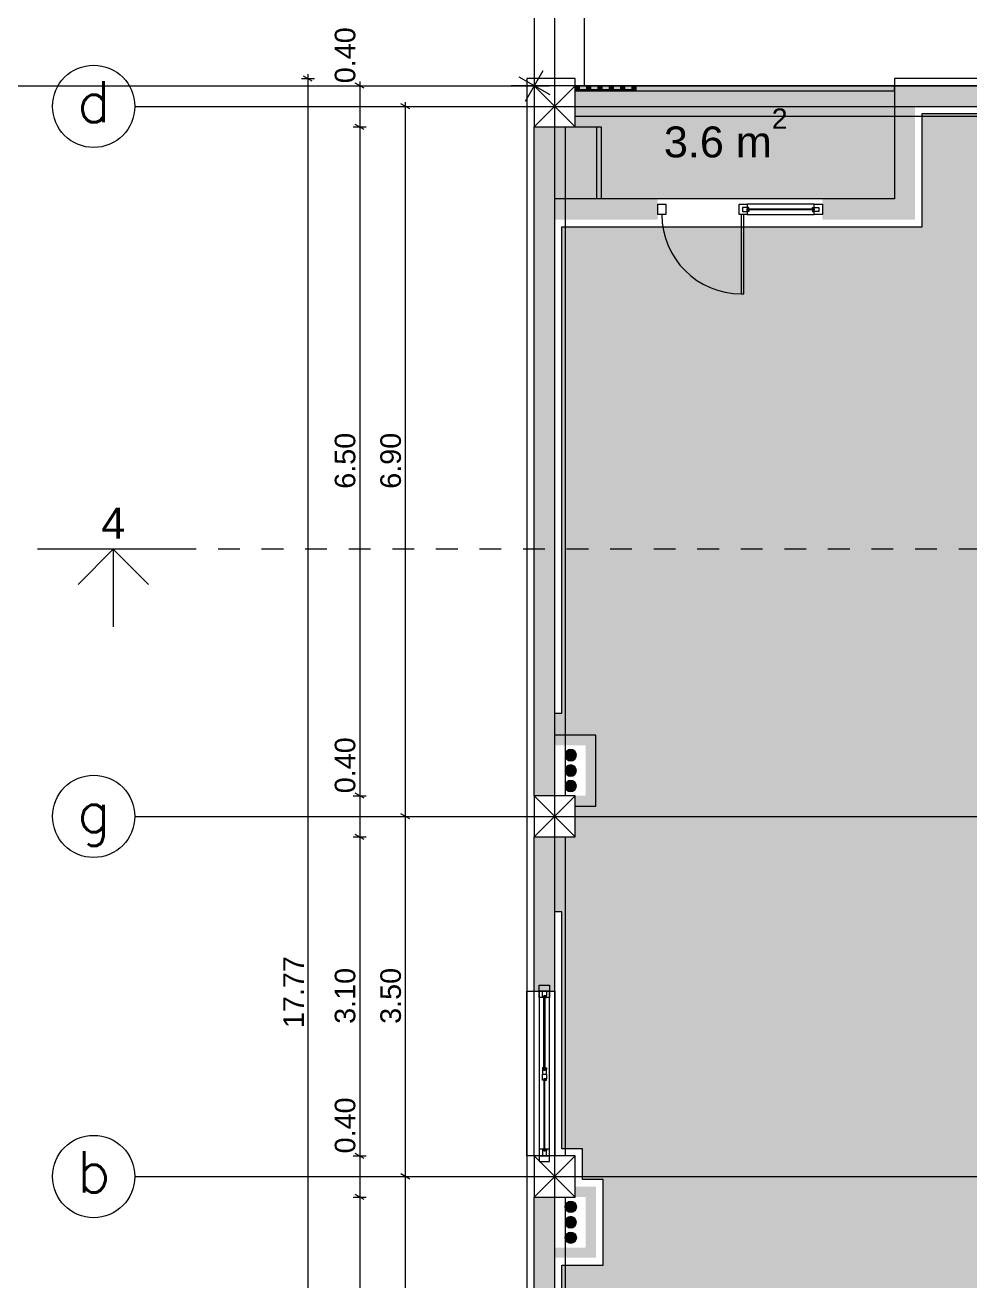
# Model space of a CAD drawing. Header units: millimetres. Extents: x 476244520 to 476657119, y 4620824743 to 4621446928.
# Drawn here: x 476385208 to 476394388, y 4621073042 to 4621085246 of the extents above; entities that cross this region are included whole.
import ezdxf

# ---------------------------------------------------------------- set-up
doc = ezdxf.new("R2010")
doc.units = ezdxf.units.MM
doc.header["$MEASUREMENT"] = 0
doc.linetypes.add('Dashed', pattern=[423.333333, 211.666667, -211.666667])
for name, color, linetype, lineweight in [('0_Pen_No__42_Pen_No__250_Pen_No__5', 5, 'Continuous', 0), ('2D Drafting - General_Pen_No__1_Pen_No__7', 7, 'Continuous', 0), ('2D Drafting - General_Pen_No__250_Pen_No__7_Pen_No__250', 7, 'Continuous', 0), ('2D Drafting - General_Pen_No__250_Pen_No__7_Pen_No__7', 7, 'Continuous', 0), ('2D Drafting - General_Pen_No__7_Pen_No__7_Pen_No__7', 7, 'Continuous', 0), ('Annotation - Text_Pen_No__7_Pen_No__5', 5, 'Continuous', 0), ('Doors_Pen_No__7_Pen_No__7_Pen_No__7', 7, 'Continuous', 0), ('G-Anno-Nplt_Pen_No__151', 151, 'Continuous', 0), ('G-Anno-Nplt_Pen_No__255', 255, 'Continuous', 0), ('G-Anno-Nplt_Pen_No__4', 7, 'Continuous', 0), ('G-Anno-Nplt_Pen_No__7', 7, 'Continuous', 0), ('kar-panjara_Pen_No__7_Pen_No__7_Pen_No__7', 7, 'Continuous', 0), ('New_._Pen_No__1', 1, 'Continuous', 0), ('New_2D Drafting - General_Pen_No__250_Pen_No__7_Pen_No__255', 255, 'Continuous', 0), ('New_2D Drafting - General_Pen_No__30_Pen_No__9_Pen_No__9_Pen_No__255', 255, 'Continuous', 0), ('New_2D Drafting - General_Pen_No__30_Pen_No__9_Pen_No__9_Pen_No__7', 7, 'Continuous', 0), ('New_reg_nak_Pen_No__250', 7, 'Continuous', 0), ('New_reg_nak_Pen_No__7', 7, 'Continuous', 0), ('New_shenobebi_Pen_No__1', 1, 'Continuous', 0), ('New_Structural - Bearing_Pen_No__1', 1, 'Continuous', 0), ('shaxtebi da milebi_Pen_No__1_Pen_No__1_Pen_No__1', 1, 'Continuous', 0), ('shaxtebi da milebi_Pen_No__5_Pen_No__5_Pen_No__5', 5, 'Continuous', 0), ('zoma_Pen_No__1', 1, 'Continuous', 0), ('zoma_Pen_No__142', 142, 'Continuous', 0), ('zoma_Pen_No__5_Pen_No__5', 5, 'Continuous', 0)]:
    doc.layers.add(name, color=color, linetype=linetype, lineweight=lineweight)
doc.layers.add('shaxtebi da milebi_Pen_No__5_Pen_No__5_Pen_No__252', color=7, linetype='Continuous', lineweight=0, true_color=0x666666)
doc.layers.add('zoma', color=7, linetype='Continuous')
doc.styles.add('GENERATED_STYLE_1', font='arial.ttf')
doc.styles.add('GENERATED_STYLE_2', font='arial.ttf')
doc.linetypes.add('Break', pattern='A,0,[1,A-4 бѓЎбѓђбѓ®бѓљбѓ\x98 - nikas1.Shx,S=15.679026,R=0,X=0,Y=0],-1975.557214,0', length=1975.557214)
doc.dimstyles.new('GENERATED_STYLE__5', dxfattribs={"dimtxt": 500, "dimasz": 228, "dimexe": 0.18, "dimexo": 3, "dimgap": 0.09, "dimtad": 1, "dimtih": 1, "dimtoh": 1, "dimlfac": 0.001, "dimzin": 0, "dimdsep": 46, "dimtxsty": 'GENERATED_STYLE_2', "dimblk": 'ARROWHEAD_2', "dimblk1": 'ARROWHEAD_2', "dimblk2": 'ARROWHEAD_2', "dimcen": 0.09, "dimclrd": 1, "dimclre": 1, "dimclrt": 1, "dimadec": 0, "dimazin": 0, "dimtfac": 1, "dimtdec": 4, "dimtmove": 2, "dimatfit": 3, "dimfxl": 1, "dimtolj": 1, "dimtzin": 0, "dimarcsym": 0})
doc.dimstyles.new('GENERATED_STYLE__6', dxfattribs={"dimtxt": 500, "dimasz": 228, "dimexe": 0.18, "dimexo": 3, "dimgap": 0.09, "dimtad": 1, "dimlfac": 0.001, "dimzin": 0, "dimdsep": 46, "dimtxsty": 'GENERATED_STYLE_2', "dimblk": 'ARROWHEAD_2', "dimblk1": 'ARROWHEAD_2', "dimblk2": 'ARROWHEAD_2', "dimcen": 0.09, "dimclrd": 1, "dimclre": 1, "dimclrt": 1, "dimadec": 0, "dimazin": 0, "dimtfac": 1, "dimtdec": 4, "dimtmove": 2, "dimatfit": 3, "dimfxl": 1, "dimtolj": 1, "dimtzin": 0, "dimarcsym": 0})
doc.dimstyles.new('GENERATED_STYLE__8', dxfattribs={"dimtxt": 200, "dimasz": 64.421331, "dimexe": 0.18, "dimexo": 3, "dimgap": 0.09, "dimtad": 1, "dimlfac": 0.001, "dimzin": 0, "dimdsep": 46, "dimtxsty": 'GENERATED_STYLE_2', "dimblk": 'ARROWHEAD_2', "dimblk1": 'ARROWHEAD_2', "dimblk2": 'ARROWHEAD_2', "dimcen": 0.09, "dimclrd": 142, "dimclre": 142, "dimclrt": 142, "dimadec": 0, "dimazin": 0, "dimtfac": 1, "dimtdec": 4, "dimtmove": 0, "dimatfit": 3, "dimfxl": 1, "dimtolj": 1, "dimtzin": 0, "dimarcsym": 0})

# ---------------------------------------------------------------- blocks, each defined once
blk = doc.blocks.new('*D286', base_point=(476844527, 4621385791))
at = {"layer": 'zoma_Pen_No__142', "color": 142, "linetype": 'Continuous', "lineweight": 0, "transparency": 16777216}
for p, q in [((476388839, 4621084456), (476388966, 4621084456)), ((476388945, 4621084432), (476388860, 4621084481)), ((476388902, 4621084498), (476388902, 4621084456)), ((476388902, 4621084456), (476388902, 4621077556)), ((476388839, 4621077556), (476388966, 4621077556)), ((476388945, 4621077532), (476388860, 4621077581))]:
    blk.add_line(p, q, dxfattribs=at)
at = {"layer": 'zoma_Pen_No__142', "color": 142, "lineweight": 0, "transparency": 16777216, "insert": (476388862, 4621080740), "char_height": 200, "attachment_point": 7, "rotation": 90, "style": 'GENERATED_STYLE_2'}
blk.add_mtext('\\A1;{\\pql;\\fArial CYR|b0|i0|c204|p34;6.90}', dxfattribs=at)
blk = doc.blocks.new('ARROWHEAD_2')
at = {"color": 0, "linetype": 'Continuous', "lineweight": 0}
for p, q in [((-0.378, -0.655), (0.378, 0.655)), ((0, 0), (-1, 0))]:
    blk.add_line(p, q, dxfattribs=at)
blk = doc.blocks.new('*D287', base_point=(476844527, 4621385791))
at = {"layer": 'zoma_Pen_No__142', "color": 142, "linetype": 'Continuous', "lineweight": 0, "transparency": 16777216}
for p, q in [((476388839, 4621077556), (476388966, 4621077556)), ((476388945, 4621077532), (476388860, 4621077581)), ((476388902, 4621077556), (476388902, 4621074056)), ((476388839, 4621074056), (476388966, 4621074056)), ((476388945, 4621074032), (476388860, 4621074081))]:
    blk.add_line(p, q, dxfattribs=at)
at = {"layer": 'zoma_Pen_No__142', "color": 142, "lineweight": 0, "transparency": 16777216, "insert": (476388862, 4621075540), "char_height": 200, "attachment_point": 7, "rotation": 90, "style": 'GENERATED_STYLE_2'}
blk.add_mtext('\\A1;{\\pql;\\fArial CYR|b0|i0|c204|p34;3.50}', dxfattribs=at)
blk = doc.blocks.new('*D288', base_point=(476844527, 4621385791))
at = {"layer": 'zoma_Pen_No__142', "color": 142, "linetype": 'Continuous', "lineweight": 0, "transparency": 16777216}
for p, q in [((476388839, 4621074056), (476388966, 4621074056)), ((476388945, 4621074032), (476388860, 4621074081)), ((476388902, 4621074056), (476388902, 4621067156)), ((476388839, 4621067156), (476388966, 4621067156)), ((476388860, 4621067181), (476388945, 4621067132)), ((476388902, 4621067156), (476388902, 4621067115))]:
    blk.add_line(p, q, dxfattribs=at)
at = {"layer": 'zoma_Pen_No__142', "color": 142, "lineweight": 0, "transparency": 16777216, "insert": (476388862, 4621070340), "char_height": 200, "attachment_point": 7, "rotation": 90, "style": 'GENERATED_STYLE_2'}
blk.add_mtext('\\A1;{\\pql;\\fArial CYR|b0|i0|c204|p34;6.90}', dxfattribs=at)
blk = doc.blocks.new('*D313', base_point=(476844527, 4621385791))
at = {"layer": 'zoma_Pen_No__142', "color": 142, "linetype": 'Continuous', "lineweight": 0, "transparency": 16777216}
for p, q in [((476388395, 4621084656), (476388522, 4621084656)), ((476388501, 4621084632), (476388416, 4621084681)), ((476388459, 4621084698), (476388459, 4621084656)), ((476388459, 4621084656), (476388459, 4621084256)), ((476388501, 4621084232), (476388416, 4621084281)), ((476388395, 4621084256), (476388522, 4621084256))]:
    blk.add_line(p, q, dxfattribs=at)
at = {"layer": 'zoma_Pen_No__142', "color": 142, "lineweight": 0, "transparency": 16777216, "insert": (476388419, 4621084681), "char_height": 200, "attachment_point": 7, "rotation": 90.0005, "style": 'GENERATED_STYLE_2'}
blk.add_mtext('\\A1;{\\pql;\\fArial CYR|b0|i0|c204|p34;0.40}', dxfattribs=at)
blk = doc.blocks.new('*D314', base_point=(476844527, 4621385791))
at = {"layer": 'zoma_Pen_No__142', "color": 142, "linetype": 'Continuous', "lineweight": 0, "transparency": 16777216}
for p, q in [((476388459, 4621084656), (476388459, 4621084256)), ((476388501, 4621084232), (476388416, 4621084281)), ((476388395, 4621084256), (476388522, 4621084256)), ((476388459, 4621084256), (476388459, 4621077756)), ((476388395, 4621077756), (476388522, 4621077756)), ((476388501, 4621077732), (476388416, 4621077781)), ((476388459, 4621077756), (476388459, 4621077356))]:
    blk.add_line(p, q, dxfattribs=at)
at = {"layer": 'zoma_Pen_No__142', "color": 142, "lineweight": 0, "transparency": 16777216, "char_height": 200, "attachment_point": 7, "rotation": 90.0005, "style": 'GENERATED_STYLE_2'}
for s, insert in [('\\A1;{\\pql;\\fArial CYR|b0|i0|c204|p34;6.50}', (476388419, 4621080740)), ('\\A1;{\\pql;\\fArial CYR|b0|i0|c204|p34;0.40}', (476388419, 4621077781))]:
    blk.add_mtext(s, dxfattribs=dict(at, insert=insert))
blk = doc.blocks.new('*D315', base_point=(476844527, 4621385791))
at = {"layer": 'zoma_Pen_No__142', "color": 142, "linetype": 'Continuous', "lineweight": 0, "transparency": 16777216}
for p, q in [((476388501, 4621077732), (476388416, 4621077781)), ((476388459, 4621077756), (476388459, 4621077356)), ((476388395, 4621077356), (476388522, 4621077356)), ((476388501, 4621077332), (476388416, 4621077381)), ((476388459, 4621077356), (476388459, 4621074256))]:
    blk.add_line(p, q, dxfattribs=at)
blk = doc.blocks.new('*D316', base_point=(476844527, 4621385791))
at = {"layer": 'zoma_Pen_No__142', "color": 142, "linetype": 'Continuous', "lineweight": 0, "transparency": 16777216}
for p, q in [((476388395, 4621077356), (476388522, 4621077356)), ((476388501, 4621077332), (476388416, 4621077381)), ((476388459, 4621077356), (476388459, 4621074256)), ((476388501, 4621074232), (476388416, 4621074281)), ((476388395, 4621074256), (476388522, 4621074256))]:
    blk.add_line(p, q, dxfattribs=at)
at = {"layer": 'zoma_Pen_No__142', "color": 142, "lineweight": 0, "transparency": 16777216, "char_height": 200, "attachment_point": 7, "rotation": 90.0005, "style": 'GENERATED_STYLE_2'}
for s, insert in [('\\A1;{\\pql;\\fArial CYR|b0|i0|c204|p34;3.10}', (476388419, 4621075540)), ('\\A1;{\\pql;\\fArial CYR|b0|i0|c204|p34;0.40}', (476388419, 4621074281))]:
    blk.add_mtext(s, dxfattribs=dict(at, insert=insert))
blk = doc.blocks.new('*D317', base_point=(476844527, 4621385791))
at = {"layer": 'zoma_Pen_No__142', "color": 142, "linetype": 'Continuous', "lineweight": 0, "transparency": 16777216}
for p, q in [((476388459, 4621077356), (476388459, 4621074256)), ((476388501, 4621074232), (476388416, 4621074281)), ((476388395, 4621074256), (476388522, 4621074256)), ((476388459, 4621074256), (476388459, 4621073856)), ((476388395, 4621073856), (476388522, 4621073856)), ((476388501, 4621073832), (476388416, 4621073881)), ((476388459, 4621073856), (476388459, 4621067356))]:
    blk.add_line(p, q, dxfattribs=at)
blk = doc.blocks.new('*D318', base_point=(476844527, 4621385791))
at = {"layer": 'zoma_Pen_No__142', "color": 142, "linetype": 'Continuous', "lineweight": 0, "transparency": 16777216}
for p, q in [((476388395, 4621073856), (476388522, 4621073856)), ((476388501, 4621073832), (476388416, 4621073881))]:
    blk.add_line(p, q, dxfattribs=at)
blk = doc.blocks.new('*D319', base_point=(476844527, 4621385791))
at = {"layer": 'zoma_Pen_No__142', "color": 142, "linetype": 'Continuous', "lineweight": 0, "transparency": 16777216}
for p, q in [((476388459, 4621074256), (476388459, 4621073856)), ((476388395, 4621073856), (476388522, 4621073856)), ((476388501, 4621073832), (476388416, 4621073881)), ((476388459, 4621073856), (476388459, 4621067356)), ((476388501, 4621067332), (476388416, 4621067381))]:
    blk.add_line(p, q, dxfattribs=at)
at = {"layer": 'zoma_Pen_No__142', "color": 142, "lineweight": 0, "transparency": 16777216, "char_height": 200, "attachment_point": 7, "rotation": 90.0005, "style": 'GENERATED_STYLE_2'}
for s, insert in [('\\A1;{\\pql;\\fArial CYR|b0|i0|c204|p34;6.50}', (476388419, 4621070340)), ('\\A1;{\\pql;\\fArial CYR|b0|i0|c204|p34;0.40}', (476388419, 4621067381))]:
    blk.add_mtext(s, dxfattribs=dict(at, insert=insert))
blk = doc.blocks.new('*D320', base_point=(476844527, 4621385791))
at = {"layer": 'zoma_Pen_No__142', "color": 142, "linetype": 'Continuous', "lineweight": 0, "transparency": 16777216}
for p, q in [((476388459, 4621073856), (476388459, 4621067356)), ((476388395, 4621067356), (476388522, 4621067356)), ((476388501, 4621067332), (476388416, 4621067381)), ((476388459, 4621067356), (476388459, 4621066956)), ((476388395, 4621066956), (476388522, 4621066956)), ((476388416, 4621066981), (476388501, 4621066932)), ((476388459, 4621066956), (476388459, 4621066915))]:
    blk.add_line(p, q, dxfattribs=at)
blk = doc.blocks.new('*D321', base_point=(476844527, 4621385791))
at = {"layer": 'zoma_Pen_No__142', "color": 142, "linetype": 'Continuous', "lineweight": 0, "transparency": 16777216}
for p, q in [((476387956, 4621084768), (476387956, 4621084726)), ((476387892, 4621084726), (476388019, 4621084726)), ((476387998, 4621084702), (476387914, 4621084751)), ((476387956, 4621084726), (476387956, 4621066956)), ((476387893, 4621066956), (476388020, 4621066956)), ((476387914, 4621066981), (476387998, 4621066932)), ((476387956, 4621066956), (476387956, 4621066915))]:
    blk.add_line(p, q, dxfattribs=at)
at = {"layer": 'zoma_Pen_No__142', "color": 142, "lineweight": 0, "transparency": 16777216, "insert": (476387916, 4621075499), "char_height": 200, "attachment_point": 7, "rotation": 90.0005, "style": 'GENERATED_STYLE_2'}
blk.add_mtext('\\A1;{\\pql;\\fArial CYR|b0|i0|c204|p34;17.77}', dxfattribs=at)
blk = doc.blocks.new('*D406', base_point=(476844527, 4621385791))
at = {"layer": 'zoma_Pen_No__1', "color": 1, "linetype": 'Continuous', "lineweight": 0, "transparency": 16777216}
for p, q in [((476377541, 4621084431), (476377541, 4621084881)), ((476390156, 4621084431), (476390156, 4621084881)), ((476377627, 4621084806), (476377454, 4621084506)), ((476390069, 4621084506), (476390242, 4621084806)), ((476377394, 4621084656), (476377541, 4621084656)), ((476377541, 4621084656), (476390156, 4621084656)), ((476390156, 4621084656), (476390303, 4621084656))]:
    blk.add_line(p, q, dxfattribs=at)
at = {"layer": 'zoma_Pen_No__1', "color": 1, "lineweight": 0, "transparency": 16777216, "insert": (476382459, 4621084756), "char_height": 500, "attachment_point": 7, "style": 'GENERATED_STYLE_2'}
blk.add_mtext('\\A1;{\\pql;\\fArial CYR|b0|i0|c204|p34;12.62}', dxfattribs=at)
blk = doc.blocks.new('*D407', base_point=(476844527, 4621385791))
at = {"layer": 'zoma_Pen_No__1', "color": 1, "linetype": 'Continuous', "lineweight": 0, "transparency": 16777216}
for p, q in [((476390156, 4621092545), (476390156, 4621092692)), ((476390306, 4621092458), (476390006, 4621092632)), ((476390381, 4621092545), (476389931, 4621092545)), ((476390156, 4621084656), (476390156, 4621092545)), ((476390381, 4621084656), (476389931, 4621084656)), ((476390006, 4621084743), (476390306, 4621084570)), ((476390156, 4621084510), (476390156, 4621084656))]:
    blk.add_line(p, q, dxfattribs=at)
at = {"layer": 'zoma_Pen_No__1', "color": 1, "lineweight": 0, "transparency": 16777216, "insert": (476390056, 4621089909), "char_height": 500, "attachment_point": 7, "rotation": 90, "style": 'GENERATED_STYLE_2'}
blk.add_mtext('\\A1;{\\pql;\\fArial CYR|b0|i0|c204|p34;12.74}', dxfattribs=at)

msp = doc.modelspace()

# ---------------------------------------------------------------- hatches: boundary and pattern name
at = {"layer": '2D Drafting - General_Pen_No__250_Pen_No__7_Pen_No__7', "linetype": 'Continuous', "lineweight": 0}
for points in [[(476393654.554, 4621084456.395), (476394654.389, 4621084456.395), (476394654.389, 4621084656.429), (476393654.554, 4621084656.437)], [(476390554.207, 4621084606.437), (476391144.207, 4621084606.437), (476391144.207, 4621084616.437), (476390554.207, 4621084616.437)], [(476393654.678, 4621083556.435), (476393654.678, 4621084456.27), (476393854.678, 4621084456.27), (476393854.678, 4621083556.435)], [(476390354.207, 4621084256.437), (476390154.207, 4621084256.437), (476390154.207, 4621077756.437), (476390354.207, 4621077756.437)], [(476390354.497, 4621083356.438), (476391354.843, 4621083356.438), (476391354.843, 4621083556.438), (476390354.497, 4621083556.438)], [(476392954.843, 4621083356.438), (476393854.678, 4621083356.438), (476393854.678, 4621083556.438), (476392954.843, 4621083556.438)], [(476390354.207, 4621078346.625), (476390754.207, 4621078346.625), (476390754.207, 4621077656.437), (476390654.207, 4621077656.437), (476390554.207, 4621077656.437), (476390554.207, 4621077756.437), (476390654.207, 4621077756.437), (476390654.207, 4621078246.437), (476390354.207, 4621078246.437)], [(476390354.207, 4621077356.437), (476390354.207, 4621075856.439), (476390154.207, 4621075856.439), (476390154.207, 4621077356.437)], [(476390354.207, 4621073266.249), (476390754.207, 4621073266.249), (476390754.207, 4621073956.437), (476390654.207, 4621073956.437), (476390554.207, 4621073956.437), (476390554.207, 4621073856.437), (476390654.207, 4621073856.437), (476390654.207, 4621073366.437), (476390354.207, 4621073366.437)], [(476390354.207, 4621073856.437), (476390154.207, 4621073856.437), (476390154.207, 4621067356.437), (476390354.207, 4621067356.437)]]:
    msp.add_hatch(color=7, dxfattribs=at).paths.add_polyline_path(points)
at = {"layer": 'G-Anno-Nplt_Pen_No__151', "linetype": 'Continuous', "lineweight": 0, "true_color": 0x1f2f3f}
msp.add_hatch(color=169, dxfattribs=at).paths.add_polyline_path([(476390354.207, 4621077356.437), (476390554.207, 4621077356.437), (476390554.207, 4621077656.437), (476390754.207, 4621077656.437), (476390754.207, 4621078346.625), (476390354.207, 4621078346.625), (476390354.207, 4621078559.273), (476390424.207, 4621078559.273), (476390424.207, 4621083286.437), (476393924.389, 4621083286.437), (476393924.389, 4621084386.437), (476396984.207, 4621084386.437), (476396984.207, 4621084186.437), (476396984.207, 4621080450.056), (476396984.208, 4621077526.437), (476396684.207, 4621077526.437), (476396684.207, 4621076815.419), (476397154.207, 4621076815.419), (476397154.207, 4621074256.437), (476397054.207, 4621074256.437), (476397054.207, 4621073976.437), (476396984.207, 4621073976.437), (476396984.207, 4621073786.437), (476397084.207, 4621073786.437), (476397084.207, 4621068926.437), (476390424.207, 4621068926.437), (476390424.207, 4621073196.249), (476390824.207, 4621073196.249), (476390824.207, 4621074026.437), (476390624.207, 4621074026.437), (476390624.207, 4621074326.438), (476390424.207, 4621074326.438), (476390424.207, 4621076629.273), (476390354.207, 4621076629.273)])
at = {"layer": 'G-Anno-Nplt_Pen_No__255', "linetype": 'Continuous', "lineweight": 0, "true_color": 0x3f3f3f}
msp.add_hatch(color=250, dxfattribs=at).paths.add_polyline_path([(476390554.207, 4621084256.437), (476390554.207, 4621084656.437), (476393654.554, 4621084656.437), (476393654.554, 4621083556.44), (476390354.207, 4621083556.411), (476390354.207, 4621084256.437)])
at = {"layer": 'New_2D Drafting - General_Pen_No__250_Pen_No__7_Pen_No__255', "linetype": 'Continuous', "lineweight": 0}
msp.add_hatch(color=255, dxfattribs=at).paths.add_polyline_path([(476390354.207, 4621083556.411), (476390804.207, 4621083556.411), (476390804.207, 4621084256.411), (476390354.207, 4621084256.411)])
at = {"layer": 'New_2D Drafting - General_Pen_No__30_Pen_No__9_Pen_No__9_Pen_No__255', "linetype": 'Continuous', "lineweight": 0}
for points in [[(476390554.207, 4621084656.437), (476390554.207, 4621084616.437), (476390594.207, 4621084616.437), (476390594.207, 4621084656.437)], [(476390664.207, 4621084656.437), (476390664.207, 4621084616.437), (476390704.207, 4621084616.437), (476390704.207, 4621084656.437)], [(476390774.207, 4621084656.437), (476390774.207, 4621084616.437), (476390814.207, 4621084616.437), (476390814.207, 4621084656.437)], [(476390884.207, 4621084656.437), (476390884.207, 4621084616.437), (476390924.207, 4621084616.437), (476390924.207, 4621084656.437)], [(476390994.207, 4621084656.437), (476390994.207, 4621084616.437), (476391034.207, 4621084616.437), (476391034.207, 4621084656.437)], [(476391104.207, 4621084656.437), (476391104.207, 4621084616.437), (476391144.207, 4621084616.437), (476391144.207, 4621084656.437)]]:
    msp.add_hatch(color=255, dxfattribs=at).paths.add_polyline_path(points)
at = {"layer": 'shaxtebi da milebi_Pen_No__1_Pen_No__1_Pen_No__1', "linetype": 'Continuous', "lineweight": 0}
for points in [[(476390509.207, 4621077906.437, -1), (476390509.207, 4621077796.437, -1)], [(476390509.207, 4621073706.437, 1), (476390509.207, 4621073816.437, 1)]]:
    msp.add_hatch(color=1, dxfattribs=at).paths.add_polyline_path(points)
at = {"layer": 'shaxtebi da milebi_Pen_No__5_Pen_No__5_Pen_No__252', "linetype": 'Continuous', "lineweight": 0, "true_color": 0x666666}
for points in [[(476390509.207, 4621078206.437, 1), (476390509.207, 4621078096.437, 1)], [(476390509.207, 4621073406.437, -1), (476390509.207, 4621073516.437, -1)]]:
    msp.add_hatch(color=251, dxfattribs=at).paths.add_polyline_path(points)
at = {"layer": 'shaxtebi da milebi_Pen_No__5_Pen_No__5_Pen_No__5', "linetype": 'Continuous', "lineweight": 0}
for points in [[(476390509.207, 4621078056.437, 1), (476390509.207, 4621077946.437, 1)], [(476390509.207, 4621073666.437, 1), (476390509.207, 4621073556.437, 1)]]:
    msp.add_hatch(color=5, dxfattribs=at).paths.add_polyline_path(points)

# ---------------------------------------------------------------- linework, layer by layer
at = {"layer": '0_Pen_No__42_Pen_No__250_Pen_No__5', "color": 5, "linetype": 'Continuous', "lineweight": 0}
for centre in [(476385873.656, 4621084456.437), (476385873.656, 4621084456.437), (476385873.656, 4621077556.437), (476385873.656, 4621077556.437), (476385873.656, 4621074056.437), (476385873.656, 4621074056.437)]:
    msp.add_circle(centre, 400, dxfattribs=at)
at = {"layer": '2D Drafting - General_Pen_No__1_Pen_No__7', "color": 7, "linetype": 'Continuous', "lineweight": 0}
for p, q in [((476390154.207, 4621084256.437), (476390554.207, 4621084656.437)), ((476390554.207, 4621084256.437), (476390154.207, 4621084656.437)), ((476390154.207, 4621077356.437), (476390554.207, 4621077756.437)), ((476390554.207, 4621077356.437), (476390154.207, 4621077756.437)), ((476390154.207, 4621073856.437), (476390554.207, 4621074256.437)), ((476390554.207, 4621073856.437), (476390154.207, 4621074256.437))]:
    msp.add_line(p, q, dxfattribs=at)
at = {"layer": '2D Drafting - General_Pen_No__1_Pen_No__7', "color": 7, "linetype": 'Continuous', "lineweight": 0, "flags": 128}
for points in [[(476390154.207, 4621084256.437), (476390554.207, 4621084256.437), (476390554.207, 4621084656.437), (476390154.207, 4621084656.437)], [(476397054.207, 4621084356.437), (476390554.207, 4621084356.437), (476390554.207, 4621084656.437), (476397054.207, 4621084656.437)], [(476390154.207, 4621077756.437), (476390154.207, 4621084256.437), (476390454.207, 4621084256.437), (476390454.207, 4621077756.437)], [(476390154.207, 4621077356.437), (476390554.207, 4621077356.437), (476390554.207, 4621077756.437), (476390154.207, 4621077756.437)], [(476390154.207, 4621074256.437), (476390154.207, 4621077356.437), (476390454.207, 4621077356.437), (476390454.207, 4621074256.437)], [(476390154.207, 4621073856.437), (476390554.207, 4621073856.437), (476390554.207, 4621074256.437), (476390154.207, 4621074256.437)], [(476390154.207, 4621067356.437), (476390154.207, 4621073856.437), (476390454.207, 4621073856.437), (476390454.207, 4621067356.437)]]:
    msp.add_lwpolyline(points, close=True, dxfattribs=at)
at = {"layer": '2D Drafting - General_Pen_No__250_Pen_No__7_Pen_No__250', "color": 7, "linetype": 'Continuous', "lineweight": 0, "flags": 128}
msp.add_lwpolyline([(476390554.207, 4621084606.437), (476391144.207, 4621084606.437), (476391144.207, 4621084616.437), (476390554.207, 4621084616.437)], close=True, dxfattribs=at)
at = {"layer": '2D Drafting - General_Pen_No__250_Pen_No__7_Pen_No__7', "color": 7, "linetype": 'Continuous', "lineweight": 0, "flags": 128}
msp.add_lwpolyline([(476393654.554, 4621084456.395), (476394654.389, 4621084456.395), (476394654.389, 4621084656.429), (476393654.554, 4621084656.437)], close=True, dxfattribs=at)
at = {"layer": '2D Drafting - General_Pen_No__7_Pen_No__7_Pen_No__7', "color": 7, "linetype": 'Continuous', "lineweight": 0, "flags": 128}
msp.add_lwpolyline([(476392874.843, 4621083504.25), (476392224.843, 4621083504.221), (476392224.848, 4621083404.282), (476392874.848, 4621083404.311)], close=True, dxfattribs=at)
at = {"layer": '2D Drafting - General_Pen_No__7_Pen_No__7_Pen_No__7', "color": 7, "linetype": 'Continuous', "lineweight": 0}
msp.add_arc((476392165.159, 4621083404.269), 770.311, 180.005711, 270.0025313, dxfattribs=at)
at = {"layer": 'Doors_Pen_No__7_Pen_No__7_Pen_No__7', "color": 7, "linetype": 'Continuous', "lineweight": 0, "flags": 128}
msp.add_lwpolyline([(476392191.825, 4621083404.27), (476392165.159, 4621083404.269), (476392165.193, 4621082633.958), (476392191.859, 4621082633.959)], close=True, dxfattribs=at)
at = {"layer": 'G-Anno-Nplt_Pen_No__4', "color": 7, "linetype": 'Continuous', "lineweight": 0, "flags": 128}
msp.add_lwpolyline([(476390554.207, 4621084256.437), (476390554.207, 4621084656.437), (476393654.554, 4621084656.437), (476393654.554, 4621083556.44), (476390354.207, 4621083556.411), (476390354.207, 4621084256.437)], close=True, dxfattribs=at)
msp.add_lwpolyline([(476390424.207, 4621068926.437), (476390424.207, 4621073196.249), (476390824.207, 4621073196.249), (476390824.207, 4621074026.437), (476390624.207, 4621074026.437), (476390624.207, 4621074326.438), (476390424.207, 4621074326.438), (476390424.207, 4621076629.273), (476390354.207, 4621076629.273), (476390354.207, 4621077356.437), (476390554.207, 4621077356.437), (476390554.207, 4621077656.437), (476390754.207, 4621077656.437), (476390754.207, 4621078346.625), (476390354.207, 4621078346.625), (476390354.207, 4621078559.273), (476390424.207, 4621078559.273), (476390424.207, 4621083286.437), (476393924.389, 4621083286.437), (476393924.389, 4621084386.437), (476396984.207, 4621084386.437)], dxfattribs=at)
at = {"layer": 'kar-panjara_Pen_No__7_Pen_No__7_Pen_No__7', "color": 7, "linetype": 'Continuous', "lineweight": 0, "flags": 128}
for points in [[(476391354.843, 4621083504.201), (476391434.843, 4621083504.204), (476391434.848, 4621083404.204), (476391354.848, 4621083404.201)], [(476392144.843, 4621083504.279), (476392224.843, 4621083504.282), (476392224.848, 4621083404.282), (476392144.848, 4621083404.279)], [(476392179.846, 4621083434.28), (476392224.846, 4621083434.282), (476392224.846, 4621083449.282), (476392224.845, 4621083459.282), (476392239.845, 4621083459.283), (476392239.844, 4621083474.283), (476392179.844, 4621083474.28)], [(476392874.846, 4621083449.311), (476392224.846, 4621083449.282), (476392224.845, 4621083459.282), (476392874.845, 4621083459.311)], [(476392239.846, 4621083434.283), (476392224.846, 4621083434.282), (476392224.846, 4621083449.282), (476392239.846, 4621083449.283)], [(476392919.846, 4621083434.313), (476392874.846, 4621083434.311), (476392874.846, 4621083449.311), (476392874.845, 4621083459.311), (476392859.845, 4621083459.31), (476392859.844, 4621083474.31), (476392919.844, 4621083474.313)], [(476392859.846, 4621083434.31), (476392874.846, 4621083434.311), (476392874.846, 4621083449.311), (476392859.846, 4621083449.31)], [(476392874.843, 4621083504.25), (476392954.843, 4621083504.253), (476392954.848, 4621083404.253), (476392874.848, 4621083404.25)], [(476390304.158, 4621074256.437), (476390304.103, 4621075856.439), (476390204.158, 4621075856.439), (476390204.213, 4621074256.437)], [(476390204.159, 4621075796.765), (476390204.159, 4621075916.765), (476390304.159, 4621075916.765), (476390304.159, 4621075796.765)], [(476390274.043, 4621075856.439), (476390274.043, 4621075811.439), (476390259.043, 4621075811.439), (476390249.043, 4621075811.439), (476390249.043, 4621075796.765), (476390234.043, 4621075796.765), (476390234.043, 4621075856.439)], [(476390259.043, 4621075811.439), (476390259.043, 4621075087.599), (476390249.043, 4621075087.599), (476390249.043, 4621075811.439)], [(476390274.043, 4621075796.765), (476390274.043, 4621075811.439), (476390259.043, 4621075811.439), (476390259.043, 4621075796.765)], [(476390274.043, 4621075051.867), (476390274.043, 4621075096.867), (476390259.043, 4621075096.867), (476390249.043, 4621075096.867), (476390249.043, 4621075111.867), (476390234.043, 4621075111.867), (476390234.043, 4621075051.867)], [(476390274.043, 4621075051.867), (476390274.043, 4621075006.867), (476390259.043, 4621075006.867), (476390249.043, 4621075006.867), (476390249.043, 4621074991.867), (476390234.043, 4621074991.867), (476390234.043, 4621075051.867)], [(476390259.043, 4621074306.867), (476390259.043, 4621075006.867), (476390249.043, 4621075006.867), (476390249.043, 4621074306.867)], [(476390274.043, 4621075111.867), (476390274.043, 4621075096.867), (476390259.043, 4621075096.867), (476390259.043, 4621075111.867)], [(476390274.043, 4621074991.867), (476390274.043, 4621075006.867), (476390259.043, 4621075006.867), (476390259.043, 4621074991.867)], [(476390204.159, 4621074321.867), (476390204.159, 4621074201.867), (476390304.159, 4621074201.867), (476390304.159, 4621074321.867)], [(476390274.043, 4621074256.437), (476390274.043, 4621074306.867), (476390259.043, 4621074306.867), (476390249.043, 4621074306.867), (476390249.043, 4621074321.867), (476390234.043, 4621074321.867), (476390234.043, 4621074256.437)], [(476390274.043, 4621074321.867), (476390274.043, 4621074306.867), (476390259.043, 4621074306.867), (476390259.043, 4621074321.867)]]:
    msp.add_lwpolyline(points, close=True, dxfattribs=at)
at = {"layer": 'New_2D Drafting - General_Pen_No__30_Pen_No__9_Pen_No__9_Pen_No__7', "color": 7, "linetype": 'Continuous', "lineweight": 0, "flags": 128}
for points in [[(476390554.207, 4621084656.437), (476390554.207, 4621084616.437), (476390594.207, 4621084616.437), (476390594.207, 4621084656.437)], [(476390664.207, 4621084656.437), (476390664.207, 4621084616.437), (476390704.207, 4621084616.437), (476390704.207, 4621084656.437)], [(476390774.207, 4621084656.437), (476390774.207, 4621084616.437), (476390814.207, 4621084616.437), (476390814.207, 4621084656.437)], [(476390884.207, 4621084656.437), (476390884.207, 4621084616.437), (476390924.207, 4621084616.437), (476390924.207, 4621084656.437)], [(476390994.207, 4621084656.437), (476390994.207, 4621084616.437), (476391034.207, 4621084616.437), (476391034.207, 4621084656.437)], [(476391104.207, 4621084656.437), (476391104.207, 4621084616.437), (476391144.207, 4621084616.437), (476391144.207, 4621084656.437)]]:
    msp.add_lwpolyline(points, close=True, dxfattribs=at)
at = {"layer": 'New_reg_nak_Pen_No__250', "color": 7, "linetype": 'Continuous', "lineweight": 0}
for p, q in [((476390554.207, 4621084656.437), (476390554.207, 4621084726.418)), ((476390758.729, 4621084256.411), (476390758.729, 4621083556.411))]:
    msp.add_line(p, q, dxfattribs=at)
at = {"layer": 'New_reg_nak_Pen_No__250', "color": 7, "linetype": 'Continuous', "lineweight": 0, "flags": 128}
for points in [[(476390554.207, 4621084606.437), (476393654.554, 4621084606.437), (476393654.554, 4621084656.437), (476390554.207, 4621084656.437)], [(476390354.207, 4621083556.411), (476390354.207, 4621084256.411), (476390804.207, 4621084256.411), (476390804.207, 4621083556.411)]]:
    msp.add_lwpolyline(points, close=True, dxfattribs=at)
at = {"layer": 'New_reg_nak_Pen_No__7', "color": 7, "linetype": 'Continuous', "lineweight": 0, "flags": 128}
for points in [[(476390554.207, 4621084726.437), (476390084.206, 4621084726.437), (476390084.468, 4621066886.433), (476391254.208, 4621066886.45), (476391254.207, 4621066956.448)], [(476397054.207, 4621084656.437), (476397054.207, 4621084726.437), (476393654.554, 4621084726.437), (476393654.554, 4621084656.437)]]:
    msp.add_lwpolyline(points, dxfattribs=at)
msp.add_lwpolyline([(476390354.185, 4621074256.437), (476390084.163, 4621074256.437), (476390084.163, 4621075856.439), (476390354.185, 4621075856.439)], close=True, dxfattribs=at)
at = {"layer": 'New_shenobebi_Pen_No__1', "color": 1, "linetype": 'Dashed', "lineweight": 0}
msp.add_lwpolyline([(476436401.006, 4621080152.14), (476385327.793, 4621080152.14)], dxfattribs=at)
at = {"layer": 'New_shenobebi_Pen_No__1', "color": 1, "linetype": 'Continuous', "lineweight": 0}
for points in [[(476386801.54, 4621080152.14), (476385327.793, 4621080152.14)], [(476386064.667, 4621080152.14), (476385723.522, 4621079810.994)], [(476386064.667, 4621080152.14), (476386064.667, 4621079399.142)], [(476386064.667, 4621080152.14), (476386405.812, 4621079810.994)]]:
    msp.add_lwpolyline(points, dxfattribs=at)
at = {"layer": 'New_Structural - Bearing_Pen_No__1', "color": 1, "linetype": 'Break', "lineweight": 0}
msp.add_line((476390643.605, 4621084656.437), (476390643.605, 4621092545.081), dxfattribs=at)
at = {"layer": 'shaxtebi da milebi_Pen_No__1_Pen_No__1_Pen_No__1', "color": 1, "linetype": 'Continuous', "lineweight": 0, "flags": 128}
for points in [[(476390509.207, 4621077906.437, 1), (476390509.207, 4621077796.437, 1)], [(476390509.207, 4621073706.437, -1), (476390509.207, 4621073816.437, -1)]]:
    msp.add_lwpolyline(points, format="xyb", close=True, dxfattribs=at)
at = {"layer": 'shaxtebi da milebi_Pen_No__5_Pen_No__5_Pen_No__252', "color": 251, "linetype": 'Continuous', "lineweight": 0, "true_color": 0x666666, "flags": 128}
for points in [[(476390509.207, 4621078206.437, 1), (476390509.207, 4621078096.437, 1)], [(476390509.207, 4621073406.437, -1), (476390509.207, 4621073516.437, -1)]]:
    msp.add_lwpolyline(points, format="xyb", close=True, dxfattribs=at)
at = {"layer": 'shaxtebi da milebi_Pen_No__5_Pen_No__5_Pen_No__5', "color": 5, "linetype": 'Continuous', "lineweight": 0, "flags": 128}
for points in [[(476390509.207, 4621078056.437, 1), (476390509.207, 4621077946.437, 1)], [(476390509.207, 4621073666.437, 1), (476390509.207, 4621073556.437, 1)]]:
    msp.add_lwpolyline(points, format="xyb", close=True, dxfattribs=at)
at = {"layer": 'zoma_Pen_No__5_Pen_No__5', "color": 5, "linetype": 'Continuous', "lineweight": 0}
for p, q in [((476390354.207, 4621063446.84), (476390354.207, 4621088157.646)), ((476386273.656, 4621084456.437), (476436160.037, 4621084456.437)), ((476386273.656, 4621084456.437), (476436160.037, 4621084456.437)), ((476386273.656, 4621077556.437), (476436160.037, 4621077556.437)), ((476386273.656, 4621077556.437), (476436160.037, 4621077556.437)), ((476386273.656, 4621074056.437), (476436160.037, 4621074056.437)), ((476386273.656, 4621074056.437), (476436160.037, 4621074056.437))]:
    msp.add_line(p, q, dxfattribs=at)

# ---------------------------------------------------------------- texts
at = {"layer": 'Annotation - Text_Pen_No__7_Pen_No__5', "color": 5, "linetype": 'Continuous', "lineweight": 0, "char_height": 400, "attachment_point": 2}
for s, insert in [('\\A1;{\\pqc;\\Ftxt.shx;d}', (476385875.814, 4621084701.399)), ('\\A1;{\\pqc;\\Ftxt.shx;g}', (476385875.814, 4621077802.599)), ('\\A1;{\\pqc;\\Ftxt.shx;b}', (476385875.814, 4621074302.599))]:
    msp.add_mtext(s, dxfattribs=dict(at, insert=insert))
at = {"layer": 'G-Anno-Nplt_Pen_No__7', "color": 7, "lineweight": 0, "insert": (476391414.965, 4621083956.424), "char_height": 300, "attachment_point": 7, "style": 'GENERATED_STYLE_1'}
msp.add_mtext('{\\fArial|b0|i0|c0|p34;3.6 m{\\H0.66x;\\S2^  ;}}', dxfattribs=at)
at = {"layer": 'New_._Pen_No__1', "color": 1, "linetype": 'Continuous', "lineweight": 0, "insert": (476386064.667, 4621080554.997), "char_height": 300, "attachment_point": 2, "style": 'GENERATED_STYLE_1'}
msp.add_mtext('\\A1;{\\pqc;\\fArial|b0|i0|c0|p34;4}', dxfattribs=at)

# ---------------------------------------------------------------- dimensions: what is measured, and where the dimension line sits
at = {"layer": 'zoma', "color": 1, "linetype": 'Continuous', "lineweight": 0}
dim = msp.add_linear_dim(base=(476390155.829, 4621092545.081), p1=(476390155.829, 4621084656.437), p2=(476390155.829, 4621092545.081), angle=90, text='12.74', dimstyle='GENERATED_STYLE__6', dxfattribs=at)
dim.commit()
dim.dimension.update_dxf_attribs({"geometry": '*D407', "text_midpoint": (476389805.829, 4621090748.532), "dimtype": 160, "text_rotation": 90})
dim = msp.add_linear_dim(base=(476390155.829, 4621084656.437), p1=(476377540.824, 4621084656.435), p2=(476390155.829, 4621084656.434), dimstyle='GENERATED_STYLE__5', dxfattribs=at)
dim.commit()
dim.dimension.update_dxf_attribs({"geometry": '*D406', "text_midpoint": (476383299.244, 4621085006.437), "dimtype": 160})
at = {"layer": 'zoma', "color": 142, "linetype": 'Continuous', "lineweight": 0}
for base, p1, p2, angle, picture, middle, turn in [((476388458.693, 4621084256.422), (476390154.207, 4621084656.437), (476390154.207, 4621084256.437), 270.0005172, '*D313', (476388318.687, 4621084940.683), 90.0005172), ((476387956.074, 4621066956.417), (476390084.206, 4621084726.437), (476390154.207, 4621066956.437), 270.0005172, '*D321', (476387815.994, 4621075835.475), 90.0005172), ((476388458.752, 4621077756.422), (476390154.207, 4621084256.437), (476390154.207, 4621077756.437), 270.0005172, '*D314', (476388318.723, 4621081000.128), 90.0005172), ((476388902.119, 4621077556.437), (476390354.207, 4621084456.437), (476390354.207, 4621077556.437), 270, '*D286', (476388762.119, 4621081000.144), 90), ((476388458.756, 4621077356.422), (476390154.207, 4621077756.437), (476390154.207, 4621077356.437), 270.0005172, '*D315', (476388318.75, 4621078040.683), 90.0005172), ((476388902.119, 4621074056.437), (476390354.207, 4621077556.437), (476387956.01, 4621074056.437), 270, '*D287', (476388762.119, 4621075800.144), 90), ((476388458.784, 4621074256.419), (476390154.207, 4621077356.437), (476390454.207, 4621074256.437), 270.0005172, '*D316', (476388318.77, 4621075800.126), 90.0005172), ((476388458.787, 4621073856.419), (476390454.207, 4621074256.437), (476390454.207, 4621073856.437), 270.0005172, '*D317', (476388318.781, 4621074540.68), 90.0005172), ((476388458.846, 4621067356.42), (476388458.787, 4621073856.419), (476390354.207, 4621067356.437), 270.0005172, '*D319', (476388318.817, 4621070600.125), 90.0005172), ((476388902.119, 4621067156.437), (476387956.01, 4621074056.437), (476388969.952, 4621067156.437), 270, '*D288', (476388762.119, 4621070600.144), 90), ((476388458.787, 4621073856.419), (476390454.207, 4621073856.437), (476388458.787, 4621073856.419), 270.0005172, '*D318', (476388318.787, 4621073850.125), 90.0005172), ((476388458.85, 4621066956.42), (476390354.207, 4621067356.437), (476390354.207, 4621066956.437), 270.0005172, '*D320', (476388318.843, 4621067640.681), 90.0005172)]:
    dim = msp.add_linear_dim(base=base, p1=p1, p2=p2, angle=angle, dimstyle='GENERATED_STYLE__8', dxfattribs=at)
    dim.commit()
    dim.dimension.update_dxf_attribs({"geometry": picture, "text_midpoint": middle, "dimtype": 160, "text_rotation": turn})

doc.saveas('drawing.dxf')
